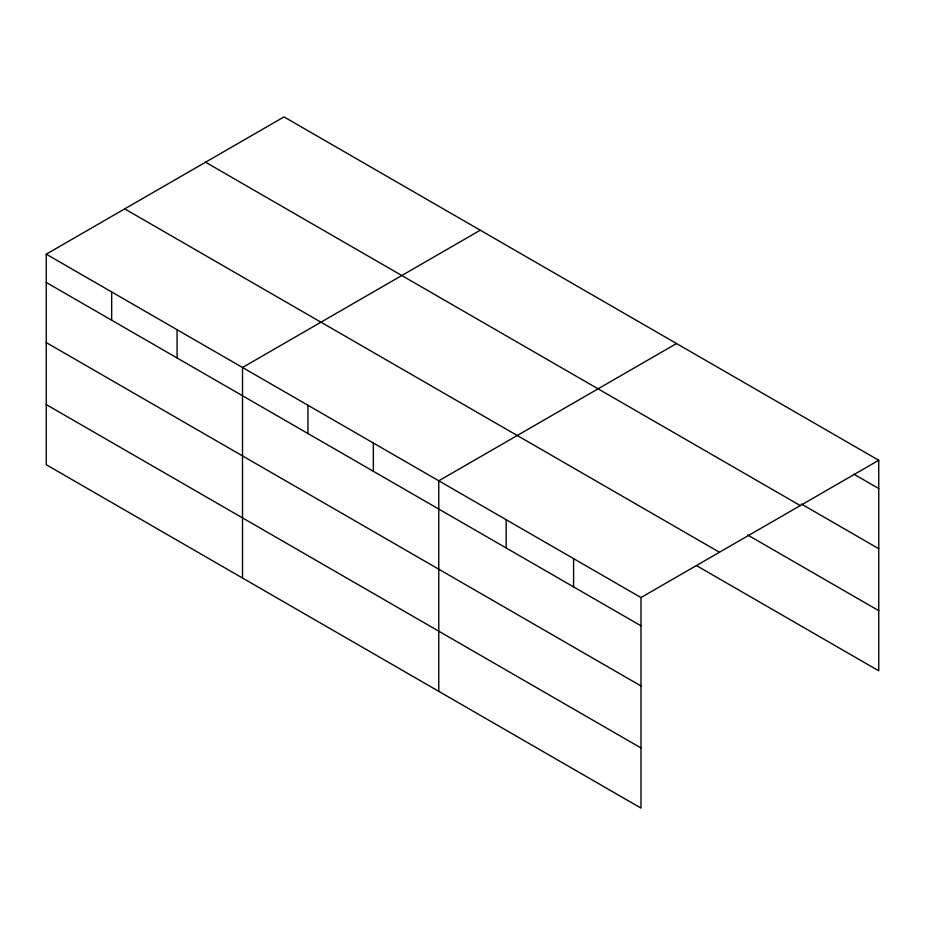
<?xml version="1.0" encoding="UTF-8"?>
<svg xmlns="http://www.w3.org/2000/svg" width="925" height="925" viewBox="0 0 925 925"><rect width="100%" height="100%" fill="white"/><g stroke="black" fill="none" stroke-linecap="round" stroke-linejoin="round"><path stroke-width="1.39" d="M46.25 254.178L640.99 597.55L640.99 808.092L46.25 464.72L46.25 254.178L284.01 116.908L878.75 460.28L878.75 670.822L696.513 565.614M480.272 230.221L242.512 367.491L242.512 578.033M676.533 343.533L438.785 480.803L438.785 691.345M640.99 597.55L878.75 460.28M853.787 474.132L878.75 488.539M801.362 504.009L878.75 548.698M205.547 162.21L800.287 505.582M747.689 534.997L878.75 610.673M124.713 208.877L719.453 552.248M46.25 282.437L640.99 625.809M46.25 342.585L640.99 685.957M46.25 404.572L640.99 747.943M573.592 558.631L573.592 586.889M506.183 519.711L506.183 547.982M373.353 443.029L373.353 471.288M307.933 405.254L307.933 433.524M177.091 329.716L177.091 357.975M111.671 291.942L111.671 320.212"/></g></svg>
